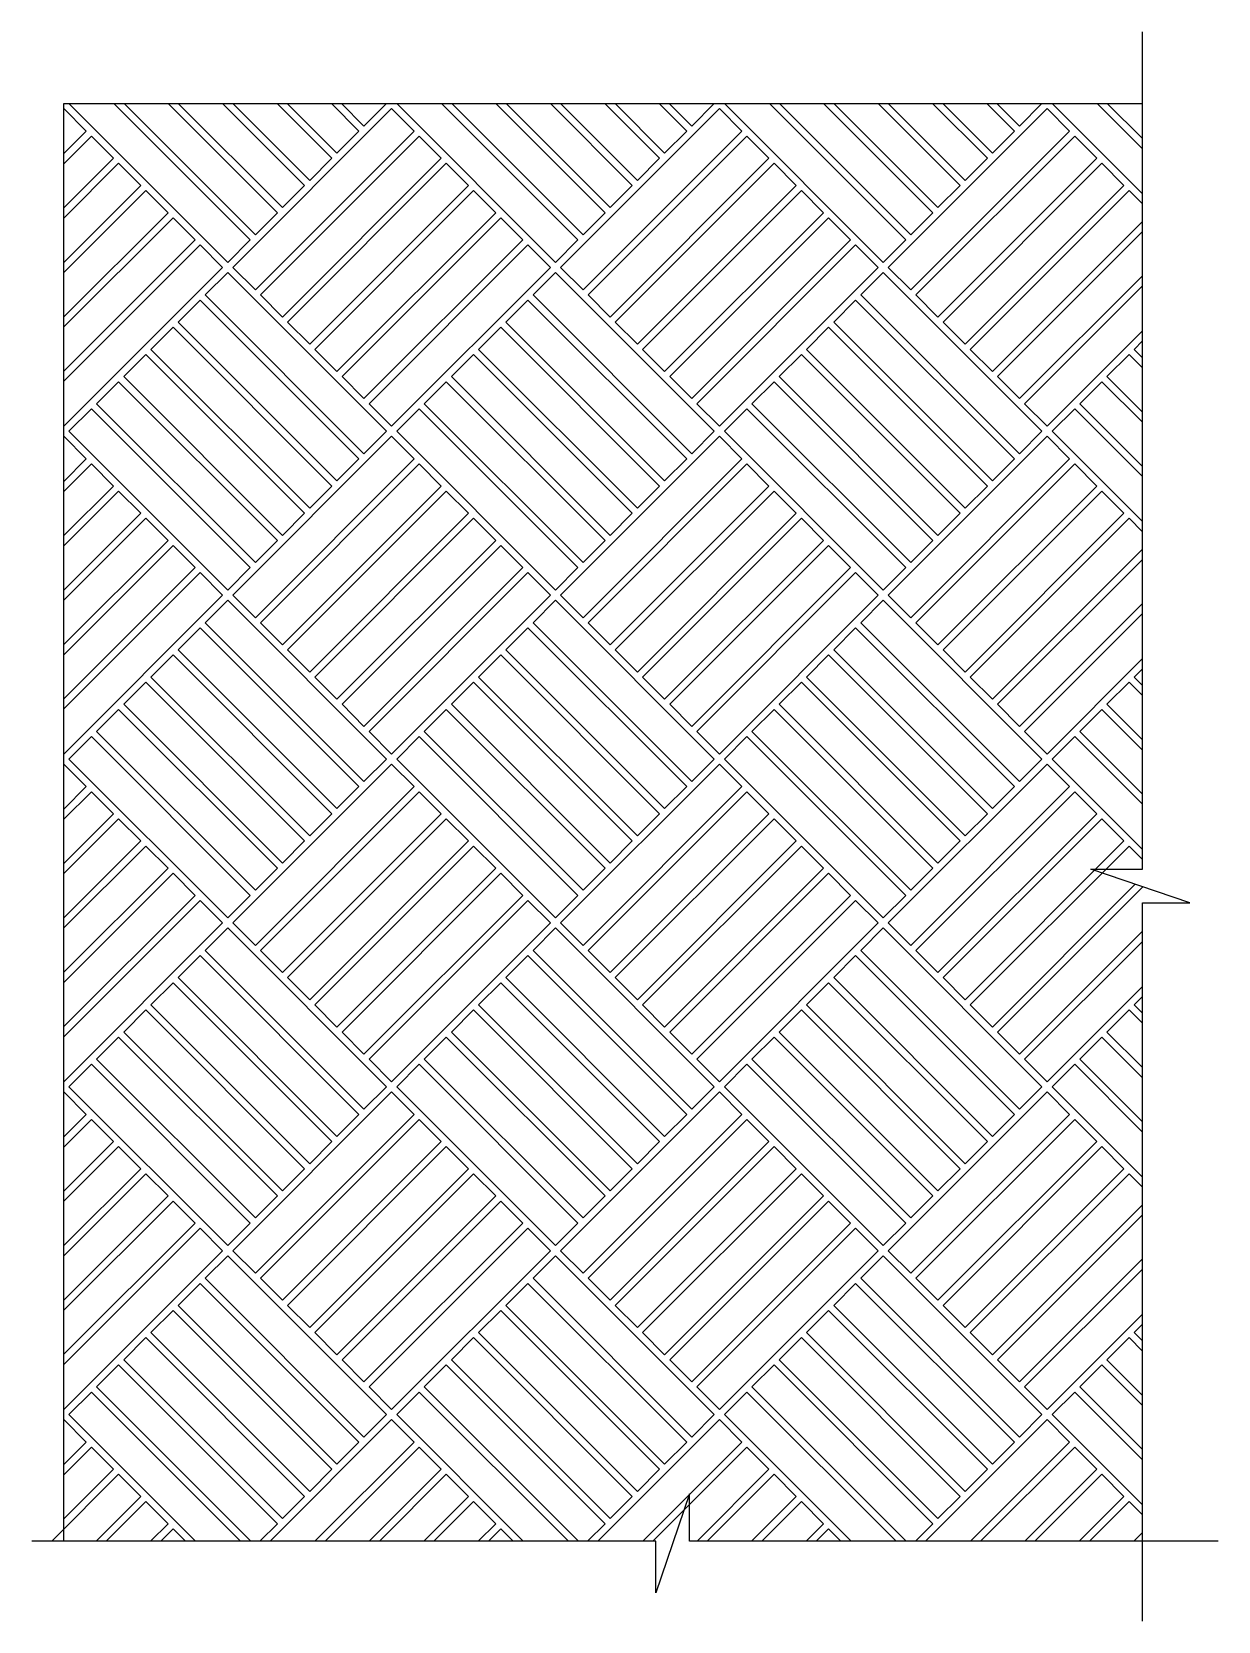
# Model space of a CAD drawing. Extents: x 1250 to 2240, y 294 to 1621.
import ezdxf

# ---------------------------------------------------------------- set-up
doc = ezdxf.new("R2010")
doc.units = 0
doc.header["$LTSCALE"] = 10
doc.header["$MEASUREMENT"] = 0
doc.layers.add('3', color=3, linetype='CONTINUOUS')
doc.layers.add('4', color=4, linetype='CONTINUOUS')

msp = doc.modelspace()

# ---------------------------------------------------------------- linework, layer by layer
at = {"layer": '3'}
for points in [[(2176.8, 293.9), (2176.8, 893.7), (2216.4, 893.7), (2133.7, 921.8), (2176.8, 921.8), (2176.8, 1620.7)], [(1276.4, 1556.6), (1295.1, 1537.8), (1276.4, 1519)], [(1318.1, 1560.8), (1431.9, 1447), (1413.2, 1428.2), (1280.6, 1560.8), (1280.6, 1560.8)], [(1363.4, 1560.8), (1454.6, 1469.7), (1436.2, 1451.3), (1326.6, 1560.8)], [(1408.9, 1560.8), (1477.3, 1492.4), (1458.8, 1473.9), (1371.9, 1560.8)], [(1454.4, 1560.8), (1500.1, 1515.1), (1481.6, 1496.6), (1417.4, 1560.8)], [(1499.7, 1560.8), (1522.7, 1537.8), (1504.3, 1519.4), (1462.9, 1560.8)], [(1508.1, 1560.8), (1526.9, 1542), (1545.7, 1560.8), (1545.7, 1560.8)], [(1591.7, 1560.8), (1705.5, 1447), (1686.8, 1428.2), (1554.2, 1560.8), (1554.2, 1560.8)], [(1637, 1560.8), (1728.2, 1469.7), (1709.8, 1451.3), (1600.2, 1560.8)], [(1682.5, 1560.8), (1750.9, 1492.4), (1732.4, 1473.9), (1645.5, 1560.8)], [(1728, 1560.8), (1773.7, 1515.1), (1755.2, 1496.6), (1691, 1560.8)], [(1773.3, 1560.8), (1796.3, 1537.8), (1777.9, 1519.4), (1736.5, 1560.8)], [(1781.7, 1560.8), (1800.5, 1542), (1819.3, 1560.8), (1819.3, 1560.8)], [(1865.3, 1560.8), (1979.1, 1447), (1960.4, 1428.2), (1827.8, 1560.8), (1827.8, 1560.8)], [(1910.6, 1560.8), (2001.8, 1469.7), (1983.4, 1451.3), (1873.8, 1560.8)], [(1956.1, 1560.8), (2024.5, 1492.4), (2006, 1473.9), (1919.1, 1560.8)], [(2001.6, 1560.8), (2047.3, 1515.1), (2028.8, 1496.6), (1964.6, 1560.8)], [(2046.9, 1560.8), (2069.9, 1537.8), (2051.5, 1519.4), (2010.1, 1560.8)], [(2055.3, 1560.8), (2074.1, 1542), (2092.9, 1560.8), (2092.9, 1560.8)], [(2176.8, 1485.4), (2101.4, 1560.8), (2101.4, 1560.8)], [(2138.9, 1560.8), (2176.8, 1523)], [(2176.8, 1531.5), (2147.4, 1560.8)], [(1276.4, 1473.7), (1317.8, 1515.1), (1299.4, 1533.5), (1276.4, 1510.5)], [(1276.4, 1428.2), (1340.5, 1492.4), (1322, 1510.9), (1276.4, 1465.2)], [(1276.4, 1382.8), (1363.3, 1469.7), (1344.8, 1488.2), (1276.4, 1419.8)], [(2176.8, 1477), (2165.6, 1488.2), (2033, 1355.6), (2051.5, 1337.1), (2176.8, 1462.4)], [(1276.4, 1337.5), (1385.9, 1447), (1367.5, 1465.4), (1276.4, 1374.3)], [(2176.8, 1453.9), (2055.8, 1332.9), (2074.1, 1314.5), (2176.8, 1417.1)], [(1276.4, 1291.4), (1408.9, 1424), (1390.1, 1442.8), (1276.4, 1329)], [(2176.8, 1408.6), (2078.4, 1310.2), (2097.2, 1291.4), (2176.8, 1371)], [(2176.8, 1348.6), (2169.8, 1355.6), (2176.8, 1362.6)], [(2176.8, 1303.2), (2147.1, 1332.9), (2165.6, 1351.4), (2176.8, 1340.2)], [(2176.8, 1257.9), (2124.4, 1310.2), (2142.8, 1328.6), (2176.8, 1294.7)], [(2176.8, 1211.8), (2101.4, 1287.2), (2120.2, 1306), (2176.8, 1249.4)], [(1276.4, 1283), (1276.4, 1283), (1295.1, 1264.2), (1276.4, 1245.4)], [(1276.4, 1200.1), (1317.8, 1241.5), (1299.4, 1259.9), (1276.4, 1236.9)], [(1276.4, 1154.6), (1340.5, 1218.8), (1322, 1237.3), (1276.4, 1191.6)], [(1276.4, 1109.2), (1363.3, 1196.1), (1344.8, 1214.6), (1276.4, 1146.2)], [(2176.8, 1203.4), (2165.6, 1214.6), (2033, 1082), (2051.5, 1063.5), (2176.8, 1188.8)], [(1276.4, 1063.9), (1385.9, 1173.4), (1367.5, 1191.8), (1276.4, 1100.7)], [(1276.4, 1017.8), (1276.4, 1017.8), (1408.9, 1150.4), (1390.1, 1169.2), (1276.4, 1055.4)], [(2176.8, 1180.3), (2055.8, 1059.3), (2074.1, 1040.9), (2176.8, 1143.5)], [(2176.8, 1135), (2078.4, 1036.6), (2097.2, 1017.8), (2176.8, 1097.4)], [(2176.8, 1075), (2169.8, 1082), (2176.8, 1089)], [(2176.8, 1029.6), (2147.1, 1059.3), (2165.6, 1077.8), (2176.8, 1066.6)], [(2176.8, 984.3), (2124.4, 1036.6), (2142.8, 1055), (2176.8, 1021.1)], [(2176.8, 938.2), (2101.4, 1013.6), (2120.2, 1032.4), (2176.8, 975.8)], [(1276.4, 1009.4), (1276.4, 1009.4), (1295.1, 990.6), (1276.4, 971.8)], [(1276.4, 926.5), (1317.8, 967.9), (1299.4, 986.3), (1276.4, 963.3)], [(1276.4, 881), (1340.5, 945.2), (1322, 963.7), (1276.4, 918)], [(1276.4, 835.6), (1363.3, 922.5), (1344.8, 941), (1276.4, 872.6)], [(2176.8, 929.8), (2165.6, 941), (2033, 808.4), (2051.5, 789.9), (2170.8, 909.2)], [(1276.4, 790.3), (1385.9, 899.8), (1367.5, 918.2), (1276.4, 827.1)], [(2177.1, 907), (2055.8, 785.7), (2074.1, 767.3), (2176.8, 869.9)], [(1276.4, 744.2), (1276.4, 744.2), (1408.9, 876.8), (1390.1, 895.6), (1276.4, 781.8)], [(2176.8, 861.4), (2078.4, 763), (2097.2, 744.2), (2176.8, 823.8)], [(2176.8, 801.4), (2169.8, 808.4), (2176.8, 815.4)], [(2176.8, 756), (2147.1, 785.7), (2165.6, 804.2), (2176.8, 793)], [(2176.8, 710.7), (2124.4, 763), (2142.8, 781.4), (2176.8, 747.5)], [(2176.8, 664.6), (2101.4, 740), (2120.2, 758.8), (2176.8, 702.2)], [(1276.4, 735.8), (1276.4, 735.8), (1295.1, 717), (1276.4, 698.2)], [(1276.4, 652.9), (1317.8, 694.3), (1299.4, 712.7), (1276.4, 689.7)], [(1276.4, 607.4), (1340.5, 671.6), (1322, 690.1), (1276.4, 644.4)], [(1276.4, 562), (1363.3, 648.9), (1344.8, 667.4), (1276.4, 599)], [(2176.8, 656.2), (2165.6, 667.4), (2033, 534.8), (2051.5, 516.3), (2176.8, 641.6)], [(1276.4, 516.7), (1385.9, 626.2), (1367.5, 644.6), (1276.4, 553.5)], [(2176.8, 633.1), (2055.8, 512.1), (2074.1, 493.7), (2176.8, 596.3)], [(1276.4, 470.6), (1276.4, 470.6), (1408.9, 603.2), (1390.1, 622), (1276.4, 508.2)], [(2176.8, 587.8), (2078.4, 489.4), (2097.2, 470.6), (2176.8, 550.2)], [(2176.8, 527.8), (2169.8, 534.8), (2176.8, 541.8)], [(2176.8, 482.4), (2147.1, 512.1), (2165.6, 530.6), (2176.8, 519.4)], [(1432.4, 360.7), (1303.6, 489.4), (1322, 507.8), (1454.6, 375.3), (1440, 360.7)], [(1706, 360.7), (1577.2, 489.4), (1595.6, 507.8), (1728.2, 375.3), (1713.6, 360.7)], [(1979.6, 360.7), (1850.8, 489.4), (1869.2, 507.8), (2001.8, 375.3), (1987.2, 360.7)], [(2176.8, 437.1), (2124.4, 489.4), (2142.8, 507.8), (2176.8, 473.9)], [(1386.3, 360.7), (1280.6, 466.4), (1299.4, 485.2), (1423.9, 360.7)], [(1659.9, 360.7), (1554.2, 466.4), (1573, 485.2), (1697.5, 360.7)], [(1933.5, 360.7), (1827.8, 466.4), (1846.6, 485.2), (1971.1, 360.7)], [(2176.8, 391), (2101.4, 466.4), (2120.2, 485.2), (2176.8, 428.6)], [(1276.4, 462.2), (1276.4, 462.2), (1295.1, 443.4), (1276.4, 424.6)], [(1448.5, 360.7), (1550, 462.2), (1568.7, 443.4), (1486, 360.7)], [(1722.1, 360.7), (1823.6, 462.2), (1842.3, 443.4), (1759.6, 360.7)], [(1995.7, 360.7), (2097.2, 462.2), (2115.9, 443.4), (2033.2, 360.7)], [(1276.4, 379.3), (1317.8, 420.7), (1299.4, 439.1), (1276.4, 416.1)], [(1531.3, 360.7), (1591.4, 420.7), (1573, 439.1), (1494.5, 360.7)], [(1804.9, 360.7), (1865, 420.7), (1846.6, 439.1), (1768.1, 360.7)], [(2078.5, 360.7), (2138.6, 420.7), (2120.2, 439.1), (2041.7, 360.7)], [(1303.2, 360.7), (1340.5, 398), (1322, 416.5), (1266.2, 360.7)], [(1576.8, 360.7), (1614.1, 398), (1595.6, 416.5), (1539.8, 360.7)], [(1850.4, 360.7), (1887.7, 398), (1869.2, 416.5), (1813.4, 360.7)], [(2124, 360.7), (2161.3, 398), (2142.8, 416.5), (2087, 360.7)], [(2240, 360.7), (1798.7, 360.7), (1798.7, 400.3), (1770.6, 317.6), (1770.6, 360.7), (1249.6, 360.7)], [(1348.7, 360.7), (1363.3, 375.3), (1344.8, 393.8), (1311.7, 360.7)], [(1622.3, 360.7), (1636.9, 375.3), (1618.4, 393.8), (1585.3, 360.7)], [(1895.9, 360.7), (1910.5, 375.3), (1892, 393.8), (1858.9, 360.7)], [(2176.8, 382.6), (2165.6, 393.8), (2132.5, 360.7)], [(1377.9, 360.7), (1367.5, 371), (1357.2, 360.7)], [(1651.5, 360.7), (1641.1, 371), (1630.8, 360.7)], [(1925.1, 360.7), (1914.7, 371), (1904.4, 360.7)], [(2169.5, 360.7), (2176.8, 368)]]:
    msp.add_lwpolyline(points, dxfattribs=at)
for points in [[(1436.2, 1405.2), (1417.4, 1424), (1550, 1556.6), (1568.7, 1537.8)], [(1709.8, 1405.2), (1691, 1424), (1823.6, 1556.6), (1842.3, 1537.8)], [(1983.4, 1405.2), (1964.6, 1424), (2097.2, 1556.6), (2115.9, 1537.8)], [(1591.4, 1515.1), (1573, 1533.5), (1440.4, 1401), (1458.8, 1382.6)], [(1865, 1515.1), (1846.6, 1533.5), (1714, 1401), (1732.4, 1382.6)], [(2138.6, 1515.1), (2120.2, 1533.5), (1987.6, 1401), (2006, 1382.6)], [(1614.1, 1492.4), (1595.6, 1510.9), (1463.1, 1378.3), (1481.6, 1359.8)], [(1887.7, 1492.4), (1869.2, 1510.9), (1736.7, 1378.3), (1755.2, 1359.8)], [(2161.3, 1492.4), (2142.8, 1510.9), (2010.3, 1378.3), (2028.8, 1359.8)], [(1636.9, 1469.7), (1618.4, 1488.2), (1485.8, 1355.6), (1504.3, 1337.1)], [(1910.5, 1469.7), (1892, 1488.2), (1759.4, 1355.6), (1777.9, 1337.1)], [(1659.5, 1447), (1641.1, 1465.4), (1508.6, 1332.9), (1526.9, 1314.5)], [(1933.1, 1447), (1914.7, 1465.4), (1782.2, 1332.9), (1800.5, 1314.5)], [(1531.2, 1310.2), (1550, 1291.4), (1682.5, 1424), (1663.7, 1442.8)], [(1804.8, 1310.2), (1823.6, 1291.4), (1956.1, 1424), (1937.3, 1442.8)], [(1526.9, 1268.4), (1545.7, 1287.2), (1413.2, 1419.8), (1394.4, 1401)], [(1800.5, 1268.4), (1819.3, 1287.2), (1686.8, 1419.8), (1668, 1401)], [(2074.1, 1268.4), (2092.9, 1287.2), (1960.4, 1419.8), (1941.6, 1401)], [(1371.8, 1378.3), (1390.1, 1396.7), (1522.7, 1264.2), (1504.3, 1245.8)], [(1645.4, 1378.3), (1663.7, 1396.7), (1796.3, 1264.2), (1777.9, 1245.8)], [(1919, 1378.3), (1937.3, 1396.7), (2069.9, 1264.2), (2051.5, 1245.8)], [(1349, 1355.6), (1367.5, 1374.1), (1500.1, 1241.5), (1481.6, 1223)], [(1622.6, 1355.6), (1641.1, 1374.1), (1773.7, 1241.5), (1755.2, 1223)], [(1896.2, 1355.6), (1914.7, 1374.1), (2047.3, 1241.5), (2028.8, 1223)], [(1326.3, 1332.9), (1344.8, 1351.4), (1477.3, 1218.8), (1458.8, 1200.3)], [(1599.9, 1332.9), (1618.4, 1351.4), (1750.9, 1218.8), (1732.4, 1200.3)], [(1873.5, 1332.9), (1892, 1351.4), (2024.5, 1218.8), (2006, 1200.3)], [(1303.6, 1310.2), (1322, 1328.6), (1454.6, 1196.1), (1436.2, 1177.7)], [(1577.2, 1310.2), (1595.6, 1328.6), (1728.2, 1196.1), (1709.8, 1177.7)], [(1850.8, 1310.2), (1869.2, 1328.6), (2001.8, 1196.1), (1983.4, 1177.7)], [(1431.9, 1173.4), (1413.2, 1154.6), (1280.6, 1287.2), (1299.4, 1306)], [(1705.5, 1173.4), (1686.8, 1154.6), (1554.2, 1287.2), (1573, 1306)], [(1979.1, 1173.4), (1960.4, 1154.6), (1827.8, 1287.2), (1846.6, 1306)], [(1436.2, 1131.6), (1417.4, 1150.4), (1550, 1283), (1568.7, 1264.2)], [(1709.8, 1131.6), (1691, 1150.4), (1823.6, 1283), (1842.3, 1264.2)], [(1983.4, 1131.6), (1964.6, 1150.4), (2097.2, 1283), (2115.9, 1264.2)], [(1591.4, 1241.5), (1573, 1259.9), (1440.4, 1127.4), (1458.8, 1109)], [(1865, 1241.5), (1846.6, 1259.9), (1714, 1127.4), (1732.4, 1109)], [(2138.6, 1241.5), (2120.2, 1259.9), (1987.6, 1127.4), (2006, 1109)], [(1614.1, 1218.8), (1595.6, 1237.3), (1463.1, 1104.7), (1481.6, 1086.2)], [(1887.7, 1218.8), (1869.2, 1237.3), (1736.7, 1104.7), (1755.2, 1086.2)], [(2161.3, 1218.8), (2142.8, 1237.3), (2010.3, 1104.7), (2028.8, 1086.2)], [(1636.9, 1196.1), (1618.4, 1214.6), (1485.8, 1082), (1504.3, 1063.5)], [(1910.5, 1196.1), (1892, 1214.6), (1759.4, 1082), (1777.9, 1063.5)], [(1659.5, 1173.4), (1641.1, 1191.8), (1508.6, 1059.3), (1526.9, 1040.9)], [(1933.1, 1173.4), (1914.7, 1191.8), (1782.2, 1059.3), (1800.5, 1040.9)], [(1531.2, 1036.6), (1550, 1017.8), (1682.5, 1150.4), (1663.7, 1169.2)], [(1804.8, 1036.6), (1823.6, 1017.8), (1956.1, 1150.4), (1937.3, 1169.2)], [(1526.9, 994.8), (1545.7, 1013.6), (1413.2, 1146.2), (1394.4, 1127.4)], [(1800.5, 994.8), (1819.3, 1013.6), (1686.8, 1146.2), (1668, 1127.4)], [(2074.1, 994.8), (2092.9, 1013.6), (1960.4, 1146.2), (1941.6, 1127.4)], [(1371.8, 1104.7), (1390.1, 1123.1), (1522.7, 990.6), (1504.3, 972.2)], [(1645.4, 1104.7), (1663.7, 1123.1), (1796.3, 990.6), (1777.9, 972.2)], [(1919, 1104.7), (1937.3, 1123.1), (2069.9, 990.6), (2051.5, 972.2)], [(1349, 1082), (1367.5, 1100.5), (1500.1, 967.9), (1481.6, 949.4)], [(1622.6, 1082), (1641.1, 1100.5), (1773.7, 967.9), (1755.2, 949.4)], [(1896.2, 1082), (1914.7, 1100.5), (2047.3, 967.9), (2028.8, 949.4)], [(1326.3, 1059.3), (1344.8, 1077.8), (1477.3, 945.2), (1458.8, 926.7)], [(1599.9, 1059.3), (1618.4, 1077.8), (1750.9, 945.2), (1732.4, 926.7)], [(1873.5, 1059.3), (1892, 1077.8), (2024.5, 945.2), (2006, 926.7)], [(1303.6, 1036.6), (1322, 1055), (1454.6, 922.5), (1436.2, 904.1)], [(1577.2, 1036.6), (1595.6, 1055), (1728.2, 922.5), (1709.8, 904.1)], [(1850.8, 1036.6), (1869.2, 1055), (2001.8, 922.5), (1983.4, 904.1)], [(1431.9, 899.8), (1413.2, 881), (1280.6, 1013.6), (1299.4, 1032.4)], [(1705.5, 899.8), (1686.8, 881), (1554.2, 1013.6), (1573, 1032.4)], [(1979.1, 899.8), (1960.4, 881), (1827.8, 1013.6), (1846.6, 1032.4)], [(1436.2, 858), (1417.4, 876.8), (1550, 1009.4), (1568.7, 990.6)], [(1709.8, 858), (1691, 876.8), (1823.6, 1009.4), (1842.3, 990.6)], [(1983.4, 858), (1964.6, 876.8), (2097.2, 1009.4), (2115.9, 990.6)], [(1591.4, 967.9), (1573, 986.3), (1440.4, 853.8), (1458.8, 835.4)], [(1865, 967.9), (1846.6, 986.3), (1714, 853.8), (1732.4, 835.4)], [(2138.6, 967.9), (2120.2, 986.3), (1987.6, 853.8), (2006, 835.4)], [(1614.1, 945.2), (1595.6, 963.7), (1463.1, 831.1), (1481.6, 812.6)], [(1887.7, 945.2), (1869.2, 963.7), (1736.7, 831.1), (1755.2, 812.6)], [(2161.3, 945.2), (2142.8, 963.7), (2010.3, 831.1), (2028.8, 812.6)], [(1636.9, 922.5), (1618.4, 941), (1485.8, 808.4), (1504.3, 789.9)], [(1910.5, 922.5), (1892, 941), (1759.4, 808.4), (1777.9, 789.9)], [(1659.5, 899.8), (1641.1, 918.2), (1508.6, 785.7), (1526.9, 767.3)], [(1933.1, 899.8), (1914.7, 918.2), (1782.2, 785.7), (1800.5, 767.3)], [(1531.2, 763), (1550, 744.2), (1682.5, 876.8), (1663.7, 895.6)], [(1804.8, 763), (1823.6, 744.2), (1956.1, 876.8), (1937.3, 895.6)], [(1526.9, 721.2), (1545.7, 740), (1413.2, 872.6), (1394.4, 853.8)], [(1800.5, 721.2), (1819.3, 740), (1686.8, 872.6), (1668, 853.8)], [(2074.1, 721.2), (2092.9, 740), (1960.4, 872.6), (1941.6, 853.8)], [(1371.8, 831.1), (1390.1, 849.5), (1522.7, 717), (1504.3, 698.6)], [(1645.4, 831.1), (1663.7, 849.5), (1796.3, 717), (1777.9, 698.6)], [(1919, 831.1), (1937.3, 849.5), (2069.9, 717), (2051.5, 698.6)], [(1349, 808.4), (1367.5, 826.9), (1500.1, 694.3), (1481.6, 675.8)], [(1622.6, 808.4), (1641.1, 826.9), (1773.7, 694.3), (1755.2, 675.8)], [(1896.2, 808.4), (1914.7, 826.9), (2047.3, 694.3), (2028.8, 675.8)], [(1326.3, 785.7), (1344.8, 804.2), (1477.3, 671.6), (1458.8, 653.1)], [(1599.9, 785.7), (1618.4, 804.2), (1750.9, 671.6), (1732.4, 653.1)], [(1873.5, 785.7), (1892, 804.2), (2024.5, 671.6), (2006, 653.1)], [(1303.6, 763), (1322, 781.4), (1454.6, 648.9), (1436.2, 630.5)], [(1577.2, 763), (1595.6, 781.4), (1728.2, 648.9), (1709.8, 630.5)], [(1850.8, 763), (1869.2, 781.4), (2001.8, 648.9), (1983.4, 630.5)], [(1431.9, 626.2), (1413.2, 607.4), (1280.6, 740), (1299.4, 758.8)], [(1705.5, 626.2), (1686.8, 607.4), (1554.2, 740), (1573, 758.8)], [(1979.1, 626.2), (1960.4, 607.4), (1827.8, 740), (1846.6, 758.8)], [(1436.2, 584.4), (1417.4, 603.2), (1550, 735.8), (1568.7, 717)], [(1709.8, 584.4), (1691, 603.2), (1823.6, 735.8), (1842.3, 717)], [(1983.4, 584.4), (1964.6, 603.2), (2097.2, 735.8), (2115.9, 717)], [(1591.4, 694.3), (1573, 712.7), (1440.4, 580.2), (1458.8, 561.8)], [(1865, 694.3), (1846.6, 712.7), (1714, 580.2), (1732.4, 561.8)], [(2138.6, 694.3), (2120.2, 712.7), (1987.6, 580.2), (2006, 561.8)], [(1614.1, 671.6), (1595.6, 690.1), (1463.1, 557.5), (1481.6, 539)], [(1887.7, 671.6), (1869.2, 690.1), (1736.7, 557.5), (1755.2, 539)], [(2161.3, 671.6), (2142.8, 690.1), (2010.3, 557.5), (2028.8, 539)], [(1636.9, 648.9), (1618.4, 667.4), (1485.8, 534.8), (1504.3, 516.3)], [(1910.5, 648.9), (1892, 667.4), (1759.4, 534.8), (1777.9, 516.3)], [(1659.5, 626.2), (1641.1, 644.6), (1508.6, 512.1), (1526.9, 493.7)], [(1933.1, 626.2), (1914.7, 644.6), (1782.2, 512.1), (1800.5, 493.7)], [(1531.2, 489.4), (1550, 470.6), (1682.5, 603.2), (1663.7, 622)], [(1804.8, 489.4), (1823.6, 470.6), (1956.1, 603.2), (1937.3, 622)], [(1526.9, 447.6), (1545.7, 466.4), (1413.2, 599), (1394.4, 580.2)], [(1800.5, 447.6), (1819.3, 466.4), (1686.8, 599), (1668, 580.2)], [(2074.1, 447.6), (2092.9, 466.4), (1960.4, 599), (1941.6, 580.2)], [(1371.8, 557.5), (1390.1, 575.9), (1522.7, 443.4), (1504.3, 425)], [(1645.4, 557.5), (1663.7, 575.9), (1796.3, 443.4), (1777.9, 425)], [(1919, 557.5), (1937.3, 575.9), (2069.9, 443.4), (2051.5, 425)], [(1349, 534.8), (1367.5, 553.3), (1500.1, 420.7), (1481.6, 402.2)], [(1622.6, 534.8), (1641.1, 553.3), (1773.7, 420.7), (1755.2, 402.2)], [(1896.2, 534.8), (1914.7, 553.3), (2047.3, 420.7), (2028.8, 402.2)], [(1326.3, 512.1), (1344.8, 530.6), (1477.3, 398), (1458.8, 379.5)], [(1599.9, 512.1), (1618.4, 530.6), (1750.9, 398), (1732.4, 379.5)], [(1873.5, 512.1), (1892, 530.6), (2024.5, 398), (2006, 379.5)]]:
    msp.add_lwpolyline(points, close=True, dxfattribs=at)
at = {"layer": '4'}
msp.add_lwpolyline([(1276.4, 360.7), (1276.4, 1560.8), (2176.8, 1560.8)], dxfattribs=at)
msp.add_lwpolyline([(1276.4, 360.7), (1276.4, 1560.8), (2176.8, 1560.8)], dxfattribs=at)

doc.saveas('drawing.dxf')
